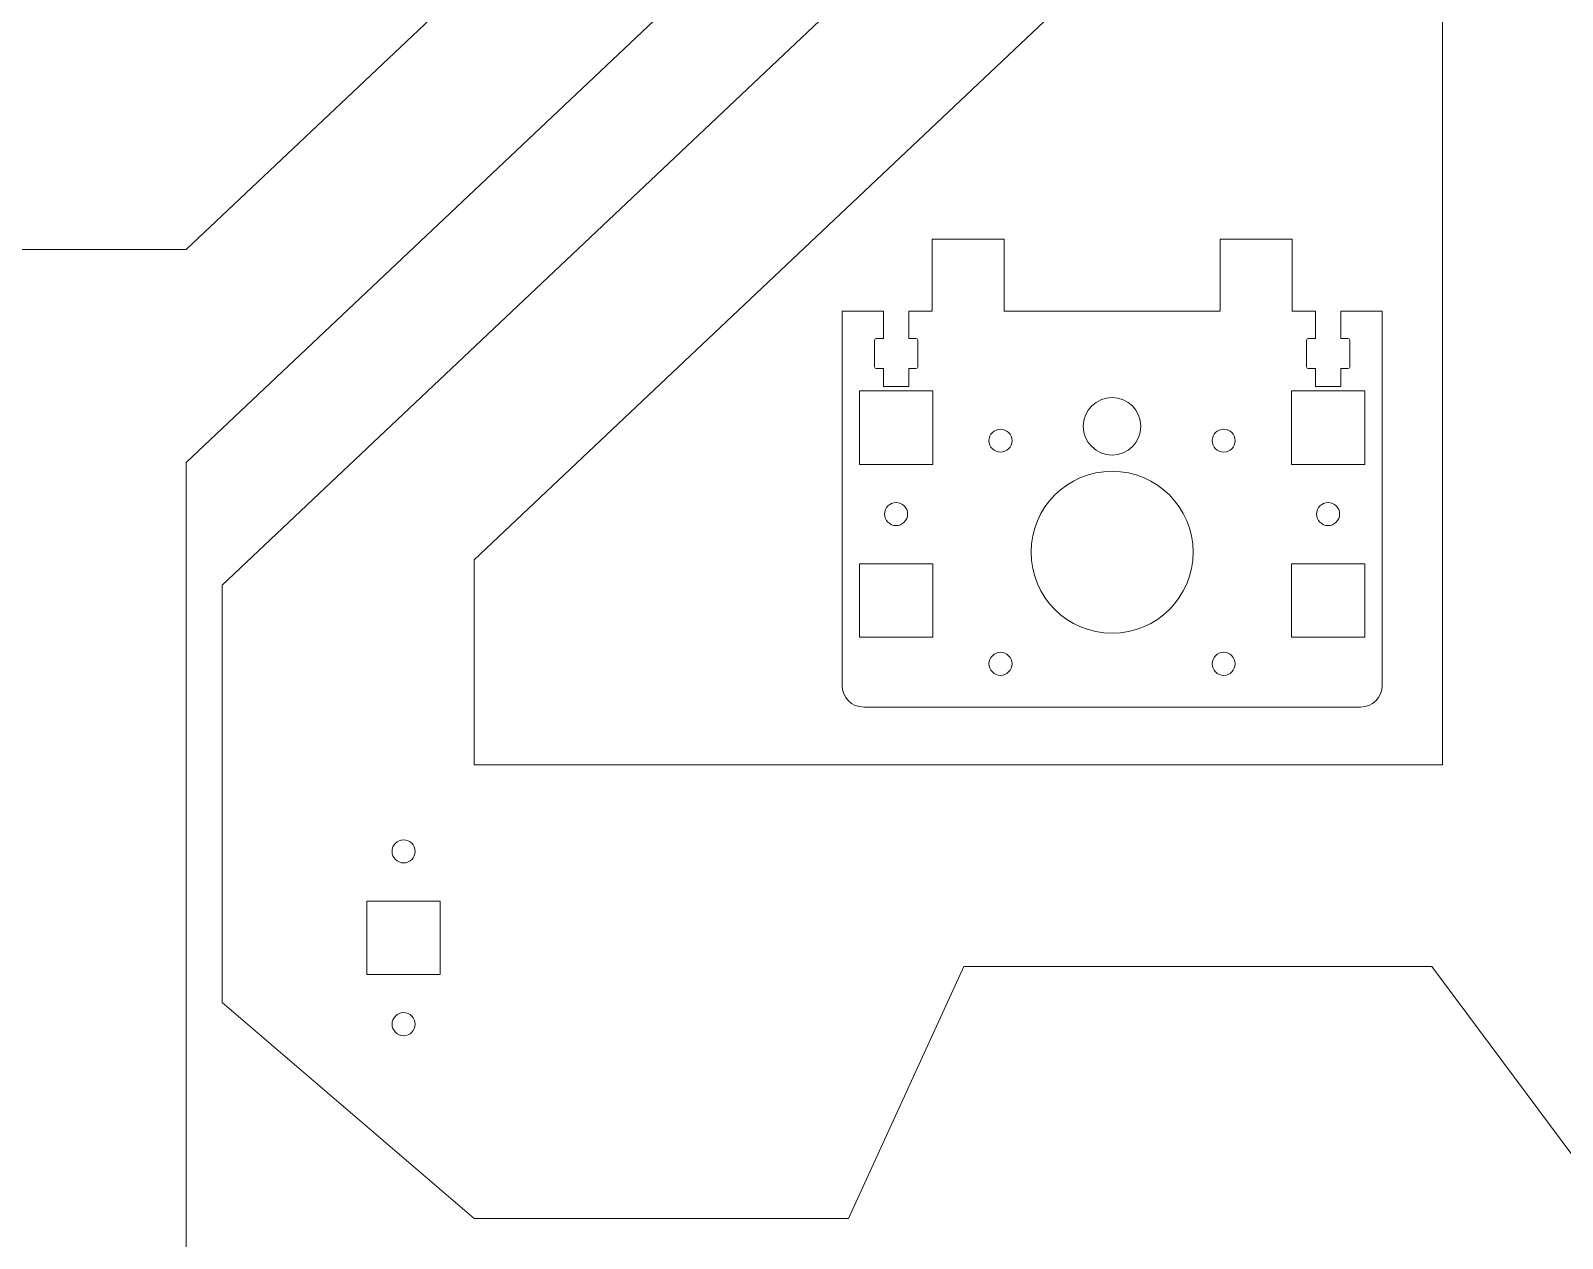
# Model space of a CAD drawing. Header units: inches. Extents: x 10 to 670, y -560 to -10.
# Drawn here: x 243.4 to 456.1, y -452.7 to -285 of the extents above; entities that cross this region are included whole.
import ezdxf

# ---------------------------------------------------------------- set-up
doc = ezdxf.new("R2010")
doc.units = ezdxf.units.IN
doc.header["$MEASUREMENT"] = 0
doc.layers.add('Layer 1', color=7, linetype='Continuous')

# ---------------------------------------------------------------- blocks, each defined once
blk = doc.blocks.new('block 14')
at = {"layer": 'Layer 1', "color": 7, "lineweight": 15, "true_color": 0xffffff}
blk.add_lwpolyline([(415, -225), (270, -362)], dxfattribs=at)
blk = doc.blocks.new('block 15')
at = {"layer": 'Layer 1', "color": 7, "lineweight": 15, "true_color": 0xffffff}
blk.add_lwpolyline([(270, -362), (270, -420)], dxfattribs=at)
blk = doc.blocks.new('block 16')
at = {"layer": 'Layer 1', "color": 7, "lineweight": 15, "true_color": 0xffffff}
blk.add_lwpolyline([(270, -420), (305, -450)], dxfattribs=at)
blk = doc.blocks.new('block 17')
at = {"layer": 'Layer 1', "color": 7, "lineweight": 15, "true_color": 0xffffff}
blk.add_lwpolyline([(305, -450), (357, -450)], dxfattribs=at)
blk = doc.blocks.new('block 18')
at = {"layer": 'Layer 1', "color": 7, "lineweight": 15, "true_color": 0xffffff}
blk.add_lwpolyline([(357, -450), (373, -415)], dxfattribs=at)
blk = doc.blocks.new('block 19')
at = {"layer": 'Layer 1', "color": 7, "lineweight": 15, "true_color": 0xffffff}
blk.add_lwpolyline([(373, -415), (438, -415)], dxfattribs=at)
blk = doc.blocks.new('block 20')
at = {"layer": 'Layer 1', "color": 7, "lineweight": 15, "true_color": 0xffffff}
blk.add_lwpolyline([(438, -415), (464.07, -450)], dxfattribs=at)
blk = doc.blocks.new('block 80')
at = {"layer": 'Layer 1', "color": 7, "lineweight": 15, "true_color": 0xffffff}
blk.add_open_spline([(293.6, -399), (293.6, -398.12), (294.32, -397.4), (295.2, -397.4), (296.08, -397.4), (296.8, -398.12), (296.8, -399), (296.8, -399.88), (296.08, -400.6), (295.2, -400.6), (294.32, -400.6), (293.6, -399.88), (293.6, -399), (293.6, -399), (293.6, -399), (293.6, -399)], degree=3, knots=[0, 0, 0, 0, 1, 1, 1, 2, 2, 2, 3, 3, 3, 4, 4, 4, 5, 5, 5, 5], dxfattribs=at)
blk = doc.blocks.new('block 81')
at = {"layer": 'Layer 1', "color": 7, "lineweight": 15, "true_color": 0xffffff}
blk.add_open_spline([(293.6, -423), (293.6, -422.12), (294.32, -421.4), (295.2, -421.4), (296.08, -421.4), (296.8, -422.12), (296.8, -423), (296.8, -423.88), (296.08, -424.6), (295.2, -424.6), (294.32, -424.6), (293.6, -423.88), (293.6, -423), (293.6, -423), (293.6, -423), (293.6, -423)], degree=3, knots=[0, 0, 0, 0, 1, 1, 1, 2, 2, 2, 3, 3, 3, 4, 4, 4, 5, 5, 5, 5], dxfattribs=at)
blk = doc.blocks.new('block 82')
at = {"layer": 'Layer 1', "color": 7, "lineweight": 15, "true_color": 0xffffff}
blk.add_lwpolyline([(290.1, -405.9), (290.1, -416.1)], dxfattribs=at)
blk = doc.blocks.new('block 83')
at = {"layer": 'Layer 1', "color": 7, "lineweight": 15, "true_color": 0xffffff}
blk.add_lwpolyline([(300.3, -405.9), (290.1, -405.9)], dxfattribs=at)
blk = doc.blocks.new('block 84')
at = {"layer": 'Layer 1', "color": 7, "lineweight": 15, "true_color": 0xffffff}
blk.add_lwpolyline([(300.3, -416.1), (300.3, -405.9)], dxfattribs=at)
blk = doc.blocks.new('block 85')
at = {"layer": 'Layer 1', "color": 7, "lineweight": 15, "true_color": 0xffffff}
blk.add_lwpolyline([(290.1, -416.1), (300.3, -416.1)], dxfattribs=at)
blk = doc.blocks.new('block 100')
at = {"layer": 'Layer 1', "color": 7, "lineweight": 15, "true_color": 0xffffff}
blk.add_lwpolyline([(305, -358.51), (305, -387)], dxfattribs=at)
blk = doc.blocks.new('block 101')
at = {"layer": 'Layer 1', "color": 7, "lineweight": 15, "true_color": 0xffffff}
blk.add_lwpolyline([(415, -254.58), (305, -358.51)], dxfattribs=at)
blk = doc.blocks.new('block 103')
at = {"layer": 'Layer 1', "color": 7, "lineweight": 15, "true_color": 0xffffff}
blk.add_lwpolyline([(439.5, -387), (439.5, -254.58)], dxfattribs=at)
blk = doc.blocks.new('block 104')
at = {"layer": 'Layer 1', "color": 7, "lineweight": 15, "true_color": 0xffffff}
blk.add_lwpolyline([(305, -387), (439.5, -387)], dxfattribs=at)
blk = doc.blocks.new('block 2')
at = {"layer": 'Layer 1'}
for name in ['block 14', 'block 101', 'block 103', 'block 100', 'block 15', 'block 104', 'block 80', 'block 82', 'block 83', 'block 84', 'block 85', 'block 18', 'block 19', 'block 20', 'block 16', 'block 81', 'block 17']:
    blk.add_blockref(name, (0, 0), dxfattribs=at)
blk = doc.blocks.new('block 126')
at = {"layer": 'Layer 1', "color": 7, "lineweight": 15, "true_color": 0xffffff}
blk.add_lwpolyline([(265, -540), (265, -345)], dxfattribs=at)
blk = doc.blocks.new('block 127')
at = {"layer": 'Layer 1', "color": 7, "lineweight": 15, "true_color": 0xffffff}
blk.add_lwpolyline([(265, -345), (410, -208)], dxfattribs=at)
blk = doc.blocks.new('block 192')
at = {"layer": 'Layer 1', "color": 7, "lineweight": 15, "true_color": 0xffffff}
blk.add_lwpolyline([(265, -315.42), (375, -211.49)], dxfattribs=at)
blk = doc.blocks.new('block 193')
at = {"layer": 'Layer 1', "color": 7, "lineweight": 15, "true_color": 0xffffff}
blk.add_lwpolyline([(240.5, -315.42), (265, -315.42)], dxfattribs=at)
blk = doc.blocks.new('block 115')
at = {"layer": 'Layer 1'}
for name in ['block 127', 'block 192', 'block 193', 'block 126']:
    blk.add_blockref(name, (0, 0), dxfattribs=at)
blk = doc.blocks.new('block 699')
at = {"layer": 'Layer 1', "color": 7, "lineweight": 15, "true_color": 0xffffff}
blk.add_open_spline([(397.6, -339.95), (397.6, -342.16), (395.81, -343.95), (393.6, -343.95), (391.39, -343.95), (389.6, -342.16), (389.6, -339.95), (389.6, -337.74), (391.39, -335.95), (393.6, -335.95), (395.81, -335.95), (397.6, -337.74), (397.6, -339.95), (397.6, -339.95), (397.6, -339.95), (397.6, -339.95)], degree=3, knots=[0, 0, 0, 0, 1, 1, 1, 2, 2, 2, 3, 3, 3, 4, 4, 4, 5, 5, 5, 5], dxfattribs=at)
blk = doc.blocks.new('block 700')
at = {"layer": 'Layer 1', "color": 7, "lineweight": 15, "true_color": 0xffffff}
blk.add_open_spline([(404.85, -357.45), (404.85, -363.66), (399.81, -368.7), (393.6, -368.7), (387.39, -368.7), (382.35, -363.66), (382.35, -357.45), (382.35, -351.24), (387.39, -346.2), (393.6, -346.2), (399.81, -346.2), (404.85, -351.24), (404.85, -357.45), (404.85, -357.45), (404.85, -357.45), (404.85, -357.45)], degree=3, knots=[0, 0, 0, 0, 1, 1, 1, 2, 2, 2, 3, 3, 3, 4, 4, 4, 5, 5, 5, 5], dxfattribs=at)
blk = doc.blocks.new('block 701')
at = {"layer": 'Layer 1', "color": 7, "lineweight": 15, "true_color": 0xffffff}
blk.add_lwpolyline([(428.7, -335.05), (418.5, -335.05)], dxfattribs=at)
blk = doc.blocks.new('block 702')
at = {"layer": 'Layer 1', "color": 7, "lineweight": 15, "true_color": 0xffffff}
blk.add_lwpolyline([(428.7, -345.25), (428.7, -335.05)], dxfattribs=at)
blk = doc.blocks.new('block 703')
at = {"layer": 'Layer 1', "color": 7, "lineweight": 15, "true_color": 0xffffff}
blk.add_lwpolyline([(418.5, -345.25), (428.7, -345.25)], dxfattribs=at)
blk = doc.blocks.new('block 704')
at = {"layer": 'Layer 1', "color": 7, "lineweight": 15, "true_color": 0xffffff}
blk.add_lwpolyline([(418.5, -335.05), (418.5, -345.25)], dxfattribs=at)
blk = doc.blocks.new('block 705')
at = {"layer": 'Layer 1', "color": 7, "lineweight": 15, "true_color": 0xffffff}
blk.add_lwpolyline([(418.5, -369.25), (428.7, -369.25)], dxfattribs=at)
blk = doc.blocks.new('block 706')
at = {"layer": 'Layer 1', "color": 7, "lineweight": 15, "true_color": 0xffffff}
blk.add_lwpolyline([(418.5, -359.05), (418.5, -369.25)], dxfattribs=at)
blk = doc.blocks.new('block 707')
at = {"layer": 'Layer 1', "color": 7, "lineweight": 15, "true_color": 0xffffff}
blk.add_lwpolyline([(428.7, -359.05), (418.5, -359.05)], dxfattribs=at)
blk = doc.blocks.new('block 708')
at = {"layer": 'Layer 1', "color": 7, "lineweight": 15, "true_color": 0xffffff}
blk.add_lwpolyline([(428.7, -369.25), (428.7, -359.05)], dxfattribs=at)
blk = doc.blocks.new('block 709')
at = {"layer": 'Layer 1', "color": 7, "lineweight": 15, "true_color": 0xffffff}
blk.add_open_spline([(410.7, -341.95), (410.7, -342.83), (409.98, -343.55), (409.1, -343.55), (408.22, -343.55), (407.5, -342.83), (407.5, -341.95), (407.5, -341.07), (408.22, -340.35), (409.1, -340.35), (409.98, -340.35), (410.7, -341.07), (410.7, -341.95), (410.7, -341.95), (410.7, -341.95), (410.7, -341.95)], degree=3, knots=[0, 0, 0, 0, 1, 1, 1, 2, 2, 2, 3, 3, 3, 4, 4, 4, 5, 5, 5, 5], dxfattribs=at)
blk = doc.blocks.new('block 710')
at = {"layer": 'Layer 1', "color": 7, "lineweight": 15, "true_color": 0xffffff}
blk.add_open_spline([(410.7, -372.95), (410.7, -373.83), (409.98, -374.55), (409.1, -374.55), (408.22, -374.55), (407.5, -373.83), (407.5, -372.95), (407.5, -372.07), (408.22, -371.35), (409.1, -371.35), (409.98, -371.35), (410.7, -372.07), (410.7, -372.95), (410.7, -372.95), (410.7, -372.95), (410.7, -372.95)], degree=3, knots=[0, 0, 0, 0, 1, 1, 1, 2, 2, 2, 3, 3, 3, 4, 4, 4, 5, 5, 5, 5], dxfattribs=at)
blk = doc.blocks.new('block 711')
at = {"layer": 'Layer 1', "color": 7, "lineweight": 15, "true_color": 0xffffff}
blk.add_open_spline([(425.2, -352.15), (425.2, -353.03), (424.48, -353.75), (423.6, -353.75), (422.72, -353.75), (422, -353.03), (422, -352.15), (422, -351.27), (422.72, -350.55), (423.6, -350.55), (424.48, -350.55), (425.2, -351.27), (425.2, -352.15), (425.2, -352.15), (425.2, -352.15), (425.2, -352.15)], degree=3, knots=[0, 0, 0, 0, 1, 1, 1, 2, 2, 2, 3, 3, 3, 4, 4, 4, 5, 5, 5, 5], dxfattribs=at)
blk = doc.blocks.new('block 712')
at = {"layer": 'Layer 1', "color": 7, "lineweight": 15, "true_color": 0xffffff}
blk.add_open_spline([(365.2, -352.15), (365.2, -353.03), (364.48, -353.75), (363.6, -353.75), (362.72, -353.75), (362, -353.03), (362, -352.15), (362, -351.27), (362.72, -350.55), (363.6, -350.55), (364.48, -350.55), (365.2, -351.27), (365.2, -352.15), (365.2, -352.15), (365.2, -352.15), (365.2, -352.15)], degree=3, knots=[0, 0, 0, 0, 1, 1, 1, 2, 2, 2, 3, 3, 3, 4, 4, 4, 5, 5, 5, 5], dxfattribs=at)
blk = doc.blocks.new('block 713')
at = {"layer": 'Layer 1', "color": 7, "lineweight": 15, "true_color": 0xffffff}
blk.add_lwpolyline([(358.5, -345.25), (358.5, -335.05)], dxfattribs=at)
blk = doc.blocks.new('block 714')
at = {"layer": 'Layer 1', "color": 7, "lineweight": 15, "true_color": 0xffffff}
blk.add_lwpolyline([(358.5, -335.05), (368.7, -335.05)], dxfattribs=at)
blk = doc.blocks.new('block 715')
at = {"layer": 'Layer 1', "color": 7, "lineweight": 15, "true_color": 0xffffff}
blk.add_lwpolyline([(368.7, -335.05), (368.7, -345.25)], dxfattribs=at)
blk = doc.blocks.new('block 716')
at = {"layer": 'Layer 1', "color": 7, "lineweight": 15, "true_color": 0xffffff}
blk.add_lwpolyline([(368.7, -345.25), (358.5, -345.25)], dxfattribs=at)
blk = doc.blocks.new('block 717')
at = {"layer": 'Layer 1', "color": 7, "lineweight": 15, "true_color": 0xffffff}
blk.add_lwpolyline([(368.7, -359.05), (368.7, -369.25)], dxfattribs=at)
blk = doc.blocks.new('block 718')
at = {"layer": 'Layer 1', "color": 7, "lineweight": 15, "true_color": 0xffffff}
blk.add_lwpolyline([(368.7, -369.25), (358.5, -369.25)], dxfattribs=at)
blk = doc.blocks.new('block 719')
at = {"layer": 'Layer 1', "color": 7, "lineweight": 15, "true_color": 0xffffff}
blk.add_lwpolyline([(358.5, -369.25), (358.5, -359.05)], dxfattribs=at)
blk = doc.blocks.new('block 720')
at = {"layer": 'Layer 1', "color": 7, "lineweight": 15, "true_color": 0xffffff}
blk.add_lwpolyline([(358.5, -359.05), (368.7, -359.05)], dxfattribs=at)
blk = doc.blocks.new('block 721')
at = {"layer": 'Layer 1', "color": 7, "lineweight": 15, "true_color": 0xffffff}
blk.add_open_spline([(379.7, -341.95), (379.7, -342.83), (378.98, -343.55), (378.1, -343.55), (377.22, -343.55), (376.5, -342.83), (376.5, -341.95), (376.5, -341.07), (377.22, -340.35), (378.1, -340.35), (378.98, -340.35), (379.7, -341.07), (379.7, -341.95), (379.7, -341.95), (379.7, -341.95), (379.7, -341.95)], degree=3, knots=[0, 0, 0, 0, 1, 1, 1, 2, 2, 2, 3, 3, 3, 4, 4, 4, 5, 5, 5, 5], dxfattribs=at)
blk = doc.blocks.new('block 722')
at = {"layer": 'Layer 1', "color": 7, "lineweight": 15, "true_color": 0xffffff}
blk.add_open_spline([(379.7, -372.95), (379.7, -373.83), (378.98, -374.55), (378.1, -374.55), (377.22, -374.55), (376.5, -373.83), (376.5, -372.95), (376.5, -372.07), (377.22, -371.35), (378.1, -371.35), (378.98, -371.35), (379.7, -372.07), (379.7, -372.95), (379.7, -372.95), (379.7, -372.95), (379.7, -372.95)], degree=3, knots=[0, 0, 0, 0, 1, 1, 1, 2, 2, 2, 3, 3, 3, 4, 4, 4, 5, 5, 5, 5], dxfattribs=at)
blk = doc.blocks.new('block 723')
at = {"layer": 'Layer 1', "color": 7, "lineweight": 15, "true_color": 0xffffff}
blk.add_lwpolyline([(360.85, -327.75), (361.85, -327.75)], dxfattribs=at)
blk = doc.blocks.new('block 724')
at = {"layer": 'Layer 1', "color": 7, "lineweight": 15, "true_color": 0xffffff}
blk.add_lwpolyline([(361.85, -327.75), (361.85, -323.95)], dxfattribs=at)
blk = doc.blocks.new('block 725')
at = {"layer": 'Layer 1', "color": 7, "lineweight": 15, "true_color": 0xffffff}
blk.add_lwpolyline([(356.1, -323.95), (361.85, -323.95)], dxfattribs=at)
blk = doc.blocks.new('block 726')
at = {"layer": 'Layer 1', "color": 7, "lineweight": 15, "true_color": 0xffffff}
blk.add_lwpolyline([(356.1, -375.95), (356.1, -323.95)], dxfattribs=at)
blk = doc.blocks.new('block 727')
at = {"layer": 'Layer 1', "color": 7, "lineweight": 15, "true_color": 0xffffff}
blk.add_open_spline([(356.1, -375.95), (356.1, -377.61), (357.44, -378.95), (359.1, -378.95)], degree=3, dxfattribs=at)
blk = doc.blocks.new('block 728')
at = {"layer": 'Layer 1', "color": 7, "lineweight": 15, "true_color": 0xffffff}
blk.add_lwpolyline([(359.1, -378.95), (428.1, -378.95)], dxfattribs=at)
blk = doc.blocks.new('block 729')
at = {"layer": 'Layer 1', "color": 7, "lineweight": 15, "true_color": 0xffffff}
blk.add_open_spline([(428.1, -378.95), (429.76, -378.95), (431.1, -377.61), (431.1, -375.95)], degree=3, dxfattribs=at)
blk = doc.blocks.new('block 730')
at = {"layer": 'Layer 1', "color": 7, "lineweight": 15, "true_color": 0xffffff}
blk.add_lwpolyline([(431.1, -375.95), (431.1, -323.95)], dxfattribs=at)
blk = doc.blocks.new('block 731')
at = {"layer": 'Layer 1', "color": 7, "lineweight": 15, "true_color": 0xffffff}
blk.add_lwpolyline([(431.1, -323.95), (425.35, -323.95)], dxfattribs=at)
blk = doc.blocks.new('block 732')
at = {"layer": 'Layer 1', "color": 7, "lineweight": 15, "true_color": 0xffffff}
blk.add_lwpolyline([(425.35, -327.75), (425.35, -323.95)], dxfattribs=at)
blk = doc.blocks.new('block 733')
at = {"layer": 'Layer 1', "color": 7, "lineweight": 15, "true_color": 0xffffff}
blk.add_lwpolyline([(426.35, -327.75), (425.35, -327.75)], dxfattribs=at)
blk = doc.blocks.new('block 734')
at = {"layer": 'Layer 1', "color": 7, "lineweight": 15, "true_color": 0xffffff}
blk.add_open_spline([(426.6, -328), (426.6, -327.86), (426.49, -327.75), (426.35, -327.75)], degree=3, dxfattribs=at)
blk = doc.blocks.new('block 735')
at = {"layer": 'Layer 1', "color": 7, "lineweight": 15, "true_color": 0xffffff}
blk.add_lwpolyline([(426.6, -331.7), (426.6, -328)], dxfattribs=at)
blk = doc.blocks.new('block 736')
at = {"layer": 'Layer 1', "color": 7, "lineweight": 15, "true_color": 0xffffff}
blk.add_open_spline([(426.35, -331.95), (426.49, -331.95), (426.6, -331.84), (426.6, -331.7)], degree=3, dxfattribs=at)
blk = doc.blocks.new('block 737')
at = {"layer": 'Layer 1', "color": 7, "lineweight": 15, "true_color": 0xffffff}
blk.add_lwpolyline([(425.35, -331.95), (426.35, -331.95)], dxfattribs=at)
blk = doc.blocks.new('block 738')
at = {"layer": 'Layer 1', "color": 7, "lineweight": 15, "true_color": 0xffffff}
blk.add_lwpolyline([(425.35, -334.45), (425.35, -331.95)], dxfattribs=at)
blk = doc.blocks.new('block 739')
at = {"layer": 'Layer 1', "color": 7, "lineweight": 15, "true_color": 0xffffff}
blk.add_lwpolyline([(421.85, -334.45), (425.35, -334.45)], dxfattribs=at)
blk = doc.blocks.new('block 740')
at = {"layer": 'Layer 1', "color": 7, "lineweight": 15, "true_color": 0xffffff}
blk.add_lwpolyline([(421.85, -331.95), (421.85, -334.45)], dxfattribs=at)
blk = doc.blocks.new('block 741')
at = {"layer": 'Layer 1', "color": 7, "lineweight": 15, "true_color": 0xffffff}
blk.add_lwpolyline([(420.85, -331.95), (421.85, -331.95)], dxfattribs=at)
blk = doc.blocks.new('block 742')
at = {"layer": 'Layer 1', "color": 7, "lineweight": 15, "true_color": 0xffffff}
blk.add_open_spline([(420.6, -331.7), (420.6, -331.84), (420.71, -331.95), (420.85, -331.95)], degree=3, dxfattribs=at)
blk = doc.blocks.new('block 743')
at = {"layer": 'Layer 1', "color": 7, "lineweight": 15, "true_color": 0xffffff}
blk.add_lwpolyline([(420.6, -328), (420.6, -331.7)], dxfattribs=at)
blk = doc.blocks.new('block 744')
at = {"layer": 'Layer 1', "color": 7, "lineweight": 15, "true_color": 0xffffff}
blk.add_open_spline([(420.85, -327.75), (420.71, -327.75), (420.6, -327.86), (420.6, -328)], degree=3, dxfattribs=at)
blk = doc.blocks.new('block 745')
at = {"layer": 'Layer 1', "color": 7, "lineweight": 15, "true_color": 0xffffff}
blk.add_lwpolyline([(421.85, -327.75), (420.85, -327.75)], dxfattribs=at)
blk = doc.blocks.new('block 746')
at = {"layer": 'Layer 1', "color": 7, "lineweight": 15, "true_color": 0xffffff}
blk.add_lwpolyline([(421.85, -323.95), (421.85, -327.75)], dxfattribs=at)
blk = doc.blocks.new('block 747')
at = {"layer": 'Layer 1', "color": 7, "lineweight": 15, "true_color": 0xffffff}
blk.add_lwpolyline([(421.85, -323.95), (418.6, -323.95)], dxfattribs=at)
blk = doc.blocks.new('block 748')
at = {"layer": 'Layer 1', "color": 7, "lineweight": 15, "true_color": 0xffffff}
blk.add_lwpolyline([(418.6, -323.95), (418.6, -313.95)], dxfattribs=at)
blk = doc.blocks.new('block 749')
at = {"layer": 'Layer 1', "color": 7, "lineweight": 15, "true_color": 0xffffff}
blk.add_lwpolyline([(418.6, -313.95), (408.6, -313.95)], dxfattribs=at)
blk = doc.blocks.new('block 750')
at = {"layer": 'Layer 1', "color": 7, "lineweight": 15, "true_color": 0xffffff}
blk.add_lwpolyline([(408.6, -313.95), (408.6, -323.95)], dxfattribs=at)
blk = doc.blocks.new('block 751')
at = {"layer": 'Layer 1', "color": 7, "lineweight": 15, "true_color": 0xffffff}
blk.add_lwpolyline([(408.6, -323.95), (378.6, -323.95)], dxfattribs=at)
blk = doc.blocks.new('block 752')
at = {"layer": 'Layer 1', "color": 7, "lineweight": 15, "true_color": 0xffffff}
blk.add_lwpolyline([(378.6, -313.95), (378.6, -323.95)], dxfattribs=at)
blk = doc.blocks.new('block 753')
at = {"layer": 'Layer 1', "color": 7, "lineweight": 15, "true_color": 0xffffff}
blk.add_lwpolyline([(368.6, -313.95), (378.6, -313.95)], dxfattribs=at)
blk = doc.blocks.new('block 754')
at = {"layer": 'Layer 1', "color": 7, "lineweight": 15, "true_color": 0xffffff}
blk.add_lwpolyline([(368.6, -323.95), (368.6, -313.95)], dxfattribs=at)
blk = doc.blocks.new('block 755')
at = {"layer": 'Layer 1', "color": 7, "lineweight": 15, "true_color": 0xffffff}
blk.add_lwpolyline([(365.35, -323.95), (368.6, -323.95)], dxfattribs=at)
blk = doc.blocks.new('block 756')
at = {"layer": 'Layer 1', "color": 7, "lineweight": 15, "true_color": 0xffffff}
blk.add_lwpolyline([(365.35, -323.95), (365.35, -327.75)], dxfattribs=at)
blk = doc.blocks.new('block 757')
at = {"layer": 'Layer 1', "color": 7, "lineweight": 15, "true_color": 0xffffff}
blk.add_lwpolyline([(365.35, -327.75), (366.35, -327.75)], dxfattribs=at)
blk = doc.blocks.new('block 758')
at = {"layer": 'Layer 1', "color": 7, "lineweight": 15, "true_color": 0xffffff}
blk.add_open_spline([(366.6, -328), (366.6, -327.86), (366.49, -327.75), (366.35, -327.75)], degree=3, dxfattribs=at)
blk = doc.blocks.new('block 759')
at = {"layer": 'Layer 1', "color": 7, "lineweight": 15, "true_color": 0xffffff}
blk.add_lwpolyline([(366.6, -328), (366.6, -331.7)], dxfattribs=at)
blk = doc.blocks.new('block 760')
at = {"layer": 'Layer 1', "color": 7, "lineweight": 15, "true_color": 0xffffff}
blk.add_open_spline([(366.35, -331.95), (366.49, -331.95), (366.6, -331.84), (366.6, -331.7)], degree=3, dxfattribs=at)
blk = doc.blocks.new('block 761')
at = {"layer": 'Layer 1', "color": 7, "lineweight": 15, "true_color": 0xffffff}
blk.add_lwpolyline([(366.35, -331.95), (365.35, -331.95)], dxfattribs=at)
blk = doc.blocks.new('block 762')
at = {"layer": 'Layer 1', "color": 7, "lineweight": 15, "true_color": 0xffffff}
blk.add_lwpolyline([(365.35, -331.95), (365.35, -334.45)], dxfattribs=at)
blk = doc.blocks.new('block 763')
at = {"layer": 'Layer 1', "color": 7, "lineweight": 15, "true_color": 0xffffff}
blk.add_lwpolyline([(365.35, -334.45), (361.85, -334.45)], dxfattribs=at)
blk = doc.blocks.new('block 764')
at = {"layer": 'Layer 1', "color": 7, "lineweight": 15, "true_color": 0xffffff}
blk.add_lwpolyline([(361.85, -334.45), (361.85, -331.95)], dxfattribs=at)
blk = doc.blocks.new('block 765')
at = {"layer": 'Layer 1', "color": 7, "lineweight": 15, "true_color": 0xffffff}
blk.add_lwpolyline([(361.85, -331.95), (360.85, -331.95)], dxfattribs=at)
blk = doc.blocks.new('block 766')
at = {"layer": 'Layer 1', "color": 7, "lineweight": 15, "true_color": 0xffffff}
blk.add_open_spline([(360.6, -331.7), (360.6, -331.84), (360.71, -331.95), (360.85, -331.95)], degree=3, dxfattribs=at)
blk = doc.blocks.new('block 767')
at = {"layer": 'Layer 1', "color": 7, "lineweight": 15, "true_color": 0xffffff}
blk.add_lwpolyline([(360.6, -331.7), (360.6, -328)], dxfattribs=at)
blk = doc.blocks.new('block 768')
at = {"layer": 'Layer 1', "color": 7, "lineweight": 15, "true_color": 0xffffff}
blk.add_open_spline([(360.85, -327.75), (360.71, -327.75), (360.6, -327.86), (360.6, -328)], degree=3, dxfattribs=at)
blk = doc.blocks.new('block 698')
at = {"layer": 'Layer 1'}
for name in ['block 753', 'block 754', 'block 752', 'block 749', 'block 750', 'block 748', 'block 725', 'block 726', 'block 724', 'block 755', 'block 756', 'block 751', 'block 747', 'block 746', 'block 731', 'block 732', 'block 730', 'block 768', 'block 767', 'block 723', 'block 757', 'block 758', 'block 759', 'block 744', 'block 743', 'block 745', 'block 733', 'block 734', 'block 735', 'block 766', 'block 760', 'block 742', 'block 736', 'block 765', 'block 764', 'block 761', 'block 762', 'block 741', 'block 740', 'block 737', 'block 738', 'block 713', 'block 714', 'block 763', 'block 715', 'block 699', 'block 701', 'block 704', 'block 739', 'block 702', 'block 721', 'block 709', 'block 716', 'block 700', 'block 703', 'block 712', 'block 711', 'block 719', 'block 720', 'block 717', 'block 706', 'block 707', 'block 708', 'block 718', 'block 705', 'block 722', 'block 710', 'block 727', 'block 729', 'block 728']:
    blk.add_blockref(name, (0, 0), dxfattribs=at)

msp = doc.modelspace()

# ---------------------------------------------------------------- block references
at = {"layer": 'Layer 1'}
for name in ['block 2', 'block 115', 'block 698']:
    msp.add_blockref(name, (0, 0), dxfattribs=at)

doc.saveas('drawing.dxf')
